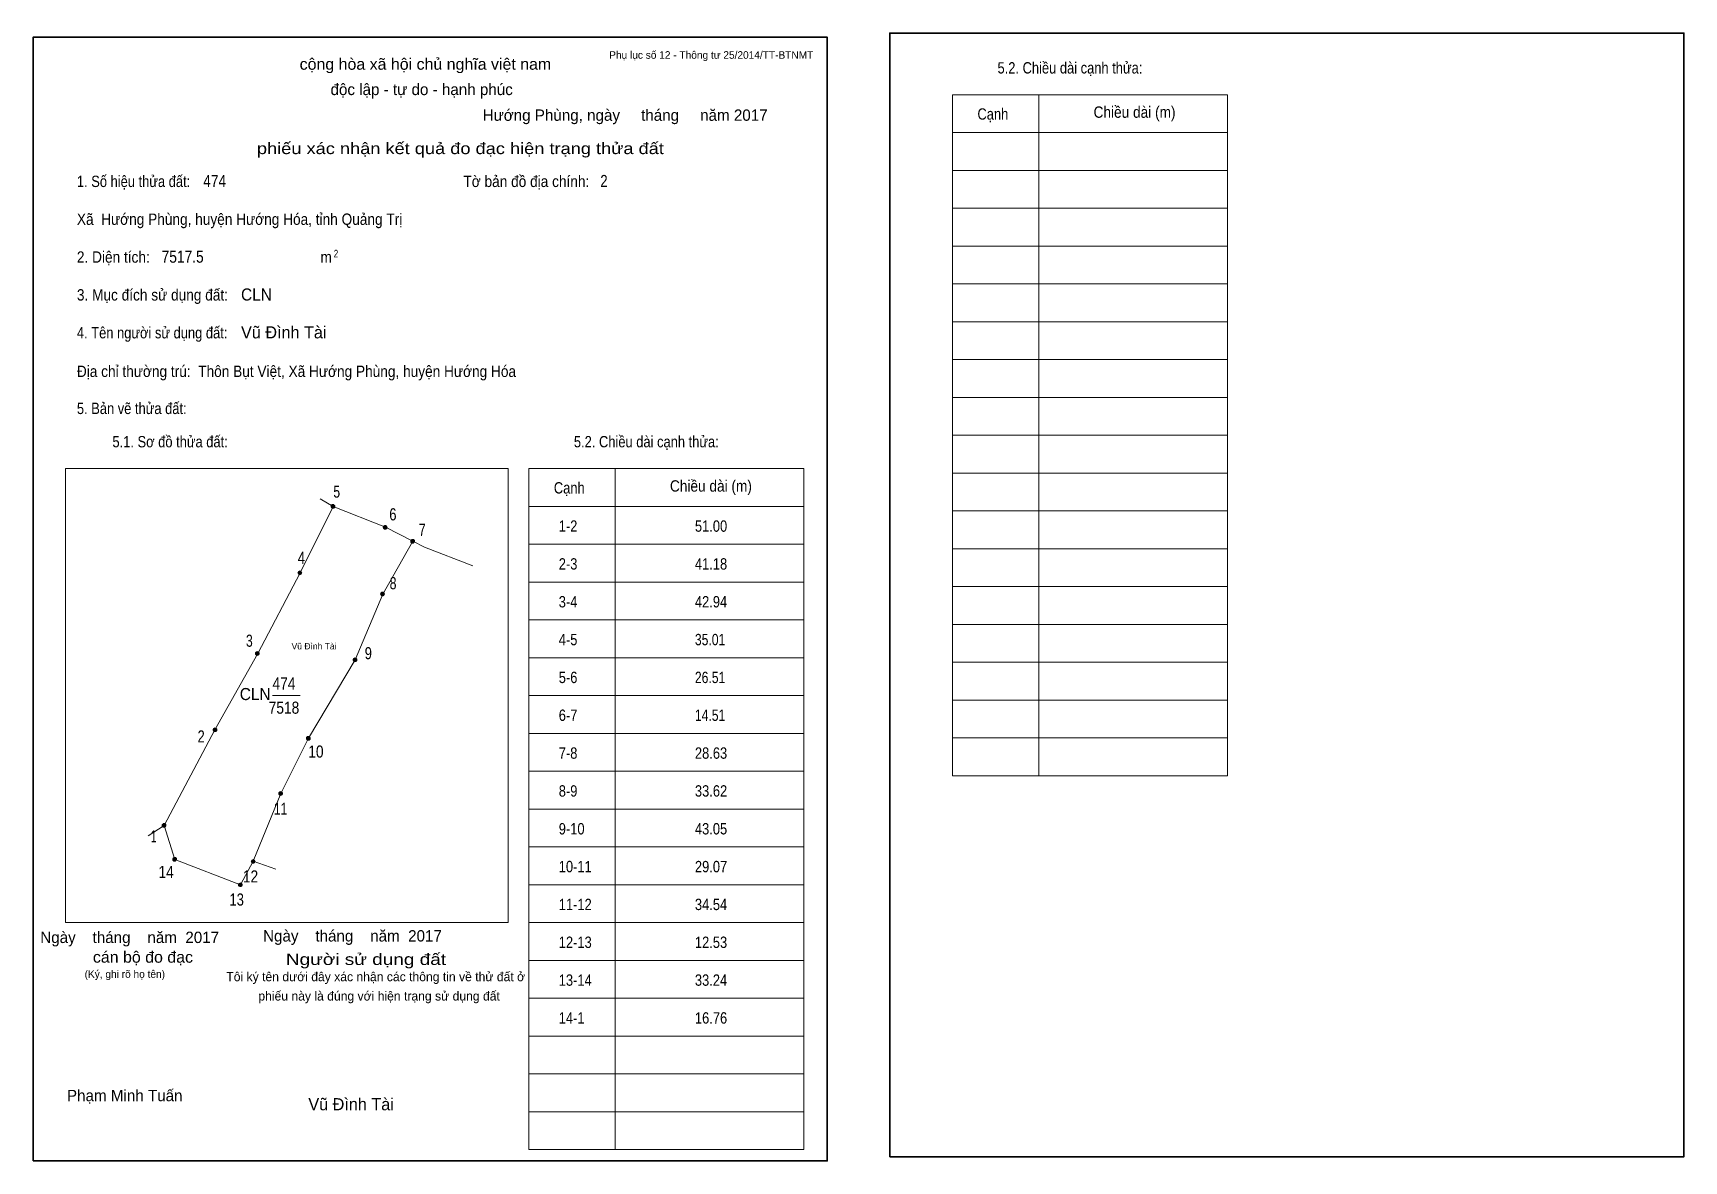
# Model space of a CAD drawing. Header units: centimetres. Extents: x 0 to 43.6, y 0 to 29.8.
import ezdxf
from ezdxf.enums import TextEntityAlignment as Align

# ---------------------------------------------------------------- set-up
doc = ezdxf.new("R2010")
doc.units = ezdxf.units.CM
doc.header["$LTSCALE"] = 0.12
for name, color, linetype in [('30', 7, 'Continuous'), ('34', 7, 'Continuous'), ('62', 7, 'Continuous')]:
    doc.layers.add(name, color=color, linetype=linetype)
for name, color, linetype, lineweight in [('32', 7, 'Continuous', 13), ('33', 7, 'Continuous', 13), ('61', 7, 'Continuous', 13), ('63', 7, 'Continuous', 13)]:
    doc.layers.add(name, color=color, linetype=linetype, lineweight=lineweight)

msp = doc.modelspace()

# ---------------------------------------------------------------- hatches: boundary and pattern name
at = {"layer": '32'}
for points in [[(7.981, 17.3, 1), (7.881, 17.3, 1)], [(9.3611, 16.7471, 1), (9.2611, 16.7471, 1)], [(10.0862, 16.3775, 1), (9.9862, 16.3775, 1)], [(7.1034, 15.5436, 1), (7.0034, 15.5436, 1)], [(9.2905, 14.9828, 1), (9.1905, 14.9828, 1)], [(5.9818, 13.4126, 1), (5.8818, 13.4126, 1)], [(8.5614, 13.2444, 1), (8.4614, 13.2444, 1)], [(4.8602, 11.3938, 1), (4.7602, 11.3938, 1)], [(7.3277, 11.1694, 1), (7.2277, 11.1694, 1)], [(6.5987, 9.7114, 1), (6.4987, 9.7114, 1)], [(3.5143, 8.8702, 1), (3.4143, 8.8702, 1)], [(3.7947, 7.9729, 1), (3.6947, 7.9729, 1)], [(5.8697, 7.9169, 1), (5.7697, 7.9169, 1)], [(5.5332, 7.3, 1), (5.4332, 7.3, 1)]]:
    msp.add_hatch(color=256, dxfattribs=at).paths.add_polyline_path(points)

# ---------------------------------------------------------------- linework, layer by layer
for centre in [(7.931, 17.3), (9.3111, 16.7471), (10.0362, 16.3775), (7.0534, 15.5436), (9.2405, 14.9828), (5.9318, 13.4126), (8.5114, 13.2444), (4.8102, 11.3938), (7.2777, 11.1694), (6.5487, 9.7114), (3.4643, 8.8702), (3.7447, 7.9729), (5.8197, 7.9169), (5.4832, 7.3)]:
    msp.add_circle(centre, 0.05, dxfattribs=at)
at = {"layer": '33'}
msp.add_line((6.33, 12.3), (7.06, 12.3), dxfattribs=at)
at = {"layer": '61'}
for p, q in [((3.47, 8.87), (3.04, 8.59)), ((5.82, 7.92), (6.42, 7.71))]:
    msp.add_line(p, q, dxfattribs=at)
for points in [[(7.59, 17.5), (7.94, 17.3), (9.32, 16.75), (10.04, 16.38)], [(7.94, 17.3), (7.06, 15.54), (5.94, 13.41), (4.81, 11.39), (3.47, 8.87)], [(5.82, 7.92), (6.55, 9.71), (7.28, 11.17), (8.52, 13.24), (9.25, 14.98), (10.04, 16.38)], [(10.04, 16.38), (10.35, 16.22), (11.63, 15.73)], [(3.47, 8.87), (3.75, 7.97), (5.49, 7.3), (5.82, 7.92)]]:
    msp.add_lwpolyline(points, dxfattribs=at)
at = {"layer": '63'}
for p, q in [((24.31, 28.18), (31.58, 28.18)), ((24.31, 10.18), (24.31, 28.18)), ((26.59, 10.18), (26.59, 28.18)), ((31.58, 10.18), (31.58, 28.18)), ((24.31, 27.18), (31.58, 27.18)), ((24.31, 26.18), (31.58, 26.18)), ((24.31, 25.18), (31.58, 25.18)), ((24.31, 24.18), (31.58, 24.18)), ((24.31, 23.18), (31.58, 23.18)), ((24.31, 22.18), (31.58, 22.18)), ((24.31, 21.18), (31.58, 21.18)), ((24.31, 20.18), (31.58, 20.18)), ((24.31, 19.18), (31.58, 19.18)), ((0.86, 18.3), (12.56, 18.3)), ((0.86, 6.3), (0.86, 18.3)), ((12.56, 6.3), (12.56, 18.3)), ((13.11, 18.3), (20.38, 18.3)), ((13.11, 0.3), (13.11, 18.3)), ((15.39, 0.3), (15.39, 18.3)), ((20.38, 0.3), (20.38, 18.3)), ((24.31, 18.18), (31.58, 18.18)), ((13.11, 17.3), (20.38, 17.3)), ((24.31, 17.18), (31.58, 17.18)), ((13.11, 16.3), (20.38, 16.3)), ((24.31, 16.18), (31.58, 16.18)), ((13.11, 15.3), (20.38, 15.3)), ((24.31, 15.18), (31.58, 15.18)), ((13.11, 14.3), (20.38, 14.3)), ((24.31, 14.18), (31.58, 14.18)), ((13.11, 13.3), (20.38, 13.3)), ((24.31, 13.18), (31.58, 13.18)), ((13.11, 12.3), (20.38, 12.3)), ((24.31, 12.18), (31.58, 12.18)), ((24.31, 12.18), (31.58, 12.18)), ((13.11, 11.3), (20.38, 11.3)), ((24.31, 11.18), (31.58, 11.18)), ((13.11, 10.3), (20.38, 10.3)), ((24.31, 10.18), (31.58, 10.18)), ((13.11, 9.3), (20.38, 9.3)), ((13.11, 8.3), (20.38, 8.3)), ((13.11, 7.3), (20.38, 7.3)), ((0.86, 6.3), (12.56, 6.3)), ((13.11, 6.3), (20.38, 6.3)), ((13.11, 5.3), (20.38, 5.3)), ((13.11, 4.3), (20.38, 4.3)), ((13.11, 3.3), (20.38, 3.3)), ((13.11, 2.3), (20.38, 2.3)), ((13.11, 2.3), (20.38, 2.3)), ((13.11, 1.3), (20.38, 1.3)), ((13.11, 0.3), (20.38, 0.3))]:
    msp.add_line(p, q, dxfattribs=at)
at = {"layer": '63', "lineweight": 35}
for points in [[(0, 0), (0, 29.7), (21, 29.7), (21, 0)], [(22.65, 0.11), (22.65, 29.81), (43.65, 29.81), (43.65, 0.11)]]:
    msp.add_lwpolyline(points, close=True, dxfattribs=at)

# ---------------------------------------------------------------- texts
at = {"layer": '30'}
for s, width, p in [('1-2', 0.85, (13.9, 16.63)), ('51.00', 0.85, (17.5, 16.63)), ('2-3', 0.85, (13.9, 15.63)), ('41.18', 0.85, (17.5, 15.63)), ('3-4', 0.85, (13.9, 14.63)), ('42.94', 0.85, (17.5, 14.63)), ('4-5', 0.85, (13.9, 13.63)), ('35.01', 0.8, (17.5, 13.63)), ('5-6', 0.85, (13.9, 12.63)), ('26.51', 0.8, (17.5, 12.63)), ('6-7', 0.85, (13.9, 11.63)), ('14.51', 0.8, (17.5, 11.63)), ('7-8', 0.85, (13.9, 10.63)), ('28.63', 0.85, (17.5, 10.63)), ('8-9', 0.85, (13.9, 9.63)), ('33.62', 0.85, (17.5, 9.63)), ('9-10', 0.85, (13.9, 8.63)), ('43.05', 0.85, (17.5, 8.63)), ('10-11', 0.85, (13.9, 7.63)), ('29.07', 0.85, (17.5, 7.63)), ('11-12', 0.85, (13.9, 6.63)), ('34.54', 0.85, (17.5, 6.63)), ('12-13', 0.85, (13.9, 5.63)), ('12.53', 0.85, (17.5, 5.63)), ('13-14', 0.85, (13.9, 4.63)), ('33.24', 0.85, (17.5, 4.63)), ('14-1', 0.85, (13.9, 3.63)), ('16.76', 0.85, (17.5, 3.63))]:
    msp.add_text(s, height=0.3, dxfattribs=dict(at, width=width)).set_placement(p)
at = {"layer": '32'}
for s, width, p in [('5', 0.75, (8.03, 17.53)), ('6', 0.8, (9.515, 16.93)), ('7', 0.75, (10.29, 16.52)), ('4', 0.8, (7.095, 15.78)), ('8', 0.75, (9.52, 15.11)), ('3', 0.75, (5.72, 13.59)), ('9', 0.8, (8.865, 13.26)), ('2', 0.8, (4.445, 11.06)), ('10', 0.85, (7.48, 10.66)), ('11', 0.75, (6.545, 9.15)), ('1', 0.65, (3.19, 8.42)), ('14', 0.85, (3.52, 7.48)), ('12', 0.85, (5.75, 7.36)), ('13', 0.8, (5.385, 6.75))]:
    msp.add_text(s, height=0.32, dxfattribs=dict(at, width=width)).set_placement(p, align=Align.CENTER)
at = {"layer": '33', "width": 0.85}
for s, p in [('474', (6.635, 12.46)), ('7518', (6.635, 11.82))]:
    msp.add_text(s, height=0.32, dxfattribs=at).set_placement(p, align=Align.CENTER)
at = {"layer": '33', "width": 0.95}
msp.add_text('CLN', height=0.32, dxfattribs=at).set_placement((6.28, 12.18), align=Align.RIGHT)
at = {"layer": '34'}
for s, width, p in [('474', 0.85, (4.5, 25.74)), ('2', 0.8, (15, 25.74)), ('7517.5', 0.85, (3.4, 23.74)), ('CLN', 0.95, (5.5, 22.74))]:
    msp.add_text(s, height=0.32, dxfattribs=dict(at, width=width)).set_placement(p)
for p in [(5.5, 21.74), (7.28, 1.34)]:
    msp.add_text('Vũ Đình Tài', height=0.32, dxfattribs=at).set_placement(p)
at = {"layer": '62'}
msp.add_text('Vũ Đình Tài', height=0.1682, dxfattribs=at).set_placement((7.43, 13.52), align=Align.CENTER)
at = {"layer": '63'}
for s, height, p in [('Phụ lục số 12 - Thông tư 25/2014/TT-BTNMT', 0.2, (20.63, 29.13)), ('Ngày    tháng    năm  2017', 0.3, (10.81, 5.8)), ('Ngày    tháng    năm  2017', 0.3, (4.92, 5.76)), ('(Ký, ghi rõ họ tên)', 0.2, (3.49, 4.84))]:
    msp.add_text(s, height=height, dxfattribs=at).set_placement(p, align=Align.RIGHT)
at = {"layer": '63', "width": 1.05}
msp.add_text('cộng hòa xã hội chủ nghĩa việt nam', height=0.3, dxfattribs=at).set_placement((10.375, 28.84), align=Align.CENTER)
at = {"layer": '63'}
for s, height, width, p in [('5.2. Chiều dài cạnh thửa:', 0.3, 0.85, (25.5, 28.74)), ('Cạnh', 0.3, 0.85, (24.97, 27.52)), ('Chiều dài (m)', 0.3, 0.9, (28.04, 27.57)), ('1. Số hiệu thửa đất:', 0.3, 0.85, (1.16, 25.74)), ('Tờ bản đồ địa chính:', 0.3, 0.9, (11.38, 25.74)), ('Xã  Hướng Phùng, huyện Hướng Hóa, tỉnh Quảng Trị', 0.3, 0.9, (1.16, 24.74)), ('2. Diện tích:', 0.3, 0.9, (1.16, 23.74)), ('2', 0.2, 0.8, (7.95, 23.88)), ('m', 0.3, 0.9, (7.6, 23.74)), ('3. Mục đích sử dụng đất:', 0.3, 0.9, (1.16, 22.74)), ('4. Tên người sử dụng đất:', 0.3, 0.85, (1.16, 21.74)), ('Địa chỉ thường trú:  Thôn Bụt Việt, Xã Hướng Phùng, huyện Hướng Hóa', 0.3, 0.9, (1.16, 20.72)), ('5. Bản vẽ thửa đất:', 0.3, 0.85, (1.16, 19.74)), ('5.1. Sơ đồ thửa đất:', 0.3, 0.85, (2.1, 18.86)), ('5.2. Chiều dài cạnh thửa:', 0.3, 0.85, (14.3, 18.86)), ('Cạnh', 0.3, 0.85, (13.77, 17.64)), ('Chiều dài (m)', 0.3, 0.9, (16.84, 17.69))]:
    msp.add_text(s, height=height, dxfattribs=dict(at, width=width)).set_placement(p)
for s, height, p in [('độc lập - tự do - hạnh phúc', 0.3, (10.275, 28.17)), ('Hướng Phùng, ngày     tháng     năm 2017', 0.3, (15.655, 27.49)), ('Tôi ký tên dưới đây xác nhận các thông tin về thử đất ở ', 0.24, (9.105, 4.75)), ('phiếu này là đúng với hiện trạng sử dụng đất', 0.24, (9.15, 4.24)), ('Phạm Minh Tuấn', 0.3, (2.425, 1.58))]:
    msp.add_text(s, height=height, dxfattribs=at).set_placement(p, align=Align.CENTER)
for s, width, p in [('phiếu xác nhận kết quả đo đạc hiện trạng thửa đất', 1.2, (16.68, 26.61)), ('cán bộ đo đạc', 1.05, (4.23, 5.24)), ('Người sử dụng đất', 1.25, (10.92, 5.18))]:
    msp.add_text(s, height=0.3, dxfattribs=dict(at, width=width)).set_placement(p, align=Align.RIGHT)

doc.saveas('drawing.dxf')
